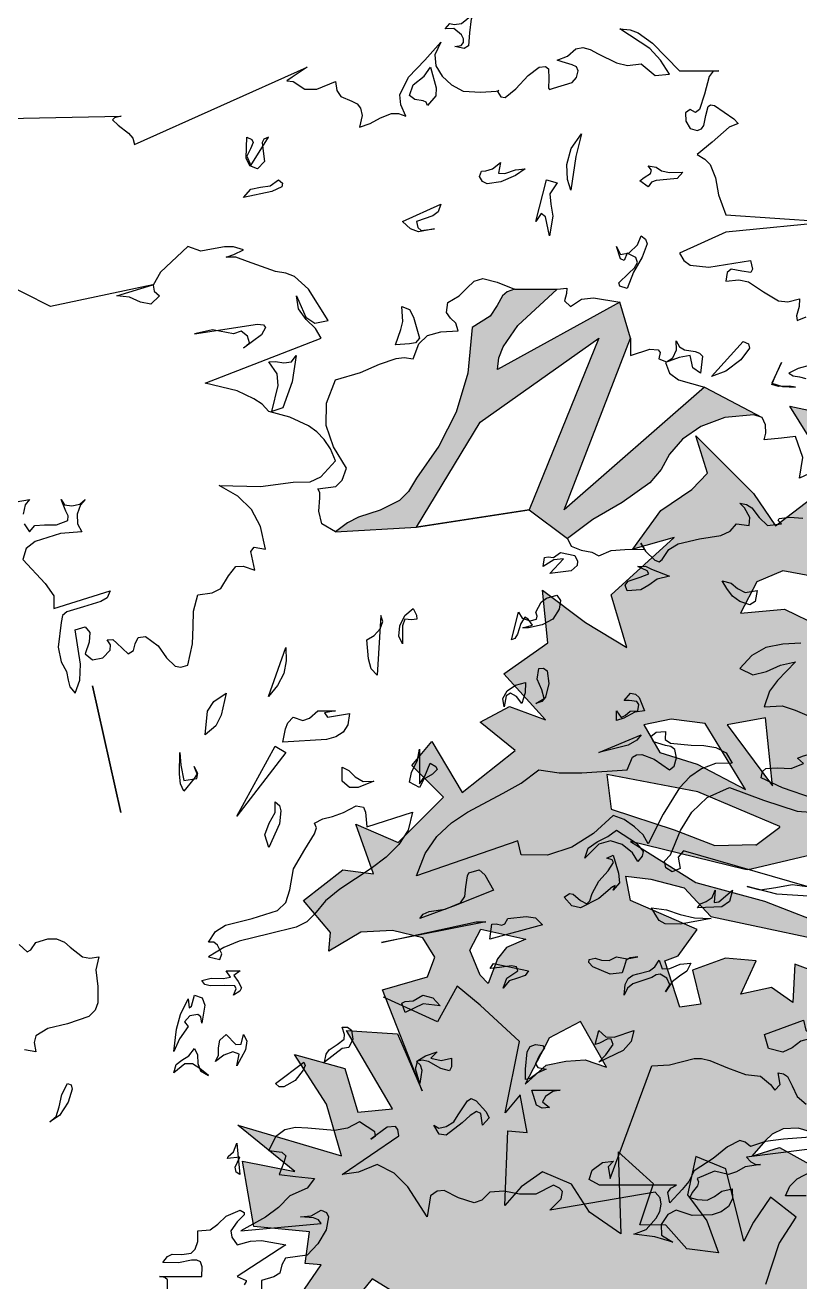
# Model space of a CAD drawing. Header units: millimetres. Extents: x 2403 to 72627, y 1744 to 50777.
# Drawn here: x 11724 to 16013, y 12746 to 19707 of the extents above; entities that cross this region are included whole.
import ezdxf

# ---------------------------------------------------------------- set-up
doc = ezdxf.new("R2010")
doc.units = ezdxf.units.MM
doc.layers.add('dwgmodels.com', color=250, linetype='Continuous')

# ---------------------------------------------------------------- blocks, each defined once
blk = doc.blocks.new('K15-2')
h = blk.add_hatch(color=256)
h.dxf.hatch_style = 1
h.set_gradient(color1=(127, 95, 63), one_color=1, tint=1, name='SPHERICAL')
h.paths.add_polyline_path([(650.1, 2846.4), (689.6, 2816.9), (715.6, 2836.4), (746.1, 2853.9), (774.6, 2874.4), (786.1, 2887.9), (794.6, 2903.9), (808.1, 2919.4), (827.1, 2932.4), (851.6, 2941.4), (881.6, 2944.4), (890.1, 2941.4), (830.6, 2972.9), (686.1, 2846.4), (754.6, 3023.4), (743.6, 3060.4), (617.6, 2990.9), (619.1, 3002.9), (623.6, 3014.4), (638.6, 3036.4), (679.1, 3073.9), (635.1, 3073.9), (627.6, 3070.9), (622.6, 3066.9), (617.1, 3056.9), (610.1, 3045.9), (591.6, 3034.4), (587.1, 2987.4), (575.1, 2946.9), (557.1, 2911.9), (534.1, 2878.9), (526.1, 2865.4), (516.6, 2855.9), (496.6, 2845.9), (474.6, 2838.9), (463.1, 2832.9), (450.6, 2823.9), (534.1, 2828.4), (599.6, 2936.9), (722.1, 3023.4)])
for p, q in [((635.1, 3073.9), (679.1, 3073.9)), ((754.6, 3023.4), (743.6, 3060.4)), ((830.6, 2972.9), (890.1, 2941.4)), ((534.1, 2828.4), (650.1, 2846.4)), ((650.1, 2846.4), (689.6, 2816.9)), ((450.6, 2823.9), (534.1, 2828.4))]:
    blk.add_line(p, q)
at = {"linetype": 'Continuous'}
for points in [[(591.6, 3356.4), (606.1, 3356.4), (595.6, 3356.9), (590.6, 3352.4), (588.6, 3337.9), (587.6, 3324.4), (583.1, 3321.9), (573.6, 3323.9), (580.1, 3324.9), (582.6, 3327.9), (582.6, 3331.9), (580.6, 3335.9), (572.6, 3342.4), (563.6, 3341.9), (568.6, 3347.4), (573.1, 3346.4), (580.6, 3347.4), (591.6, 3356.4)], [(114.1, 2853.4), (135.6, 2856.9), (131.1, 2851.4), (129.1, 2841.9)], [(130.1, 2831.9), (135.6, 2823.9), (141.1, 2830.4), (151.1, 2830.9), (163.6, 2830.9), (175.1, 2835.4), (175.6, 2840.4), (173.1, 2844.9), (168.1, 2856.9), (171.6, 2851.4), (179.1, 2850.4), (187.6, 2852.4), (193.1, 2856.9), (188.1, 2851.4), (184.6, 2841.9), (185.1, 2831.9), (189.6, 2823.9), (167.6, 2821.9), (141.6, 2813.9), (132.1, 2806.4), (128.6, 2795.4), (151.6, 2770.4), (160.6, 2757.9), (160.6, 2744.9), (218.6, 2762.9), (215.6, 2755.9), (209.1, 2751.9), (191.1, 2746.4), (174.1, 2741.4), (169.6, 2737.4), (168.1, 2730.4), (165.1, 2704.9), (168.1, 2689.9), (173.6, 2679.9), (175.6, 2670.9), (177.1, 2663.9), (182.6, 2657.4), (187.6, 2670.9), (188.1, 2687.4), (182.6, 2722.9), (193.1, 2725.9), (197.6, 2719.9), (197.1, 2709.9), (193.1, 2697.9), (200.6, 2691.9), (211.1, 2693.9), (218.6, 2701.9), (219.1, 2707.4), (215.6, 2712.4), (221.6, 2712.9), (225.6, 2708.9), (237.1, 2697.9), (242.6, 2701.4), (244.6, 2708.4), (247.6, 2714.9), (255.1, 2715.9), (268.1, 2706.4), (276.6, 2693.9), (285.6, 2685.4), (291.6, 2684.4), (298.6, 2686.4), (303.6, 2708.4), (304.1, 2725.9), (304.6, 2741.9), (309.1, 2758.9), (323.6, 2760.9), (332.6, 2765.4), (340.6, 2778.4), (348.1, 2787.9), (355.6, 2788.4), (367.6, 2784.4), (363.6, 2803.4), (367.1, 2807.9), (378.6, 2805.9), (373.6, 2829.4), (364.1, 2846.9), (350.1, 2860.4), (331.1, 2871.4), (373.6, 2870.4), (407.1, 2874.9), (424.6, 2875.4), (435.6, 2880.4), (450.6, 2896.9), (445.6, 2909.4), (439.1, 2918.9), (431.6, 2926.9), (423.1, 2932.9), (403.6, 2941.9), (382.1, 2947.9), (375.1, 2955.4), (366.6, 2960.9), (349.6, 2968.9), (316.6, 2976.9), (436.1, 3023.4), (430.1, 3033.4), (420.6, 3042.4), (412.6, 3053.4), (410.6, 3066.9), (420.1, 3044.9), (429.6, 3038.9), (443.1, 3041.4), (423.1, 3073.9), (408.6, 3086.9), (399.6, 3090.4), (389.1, 3091.9), (360.1, 3102.4), (348.1, 3106.9), (338.1, 3106.9), (346.1, 3109.4), (356.1, 3114.4), (345.6, 3117.4), (336.6, 3117.4), (323.1, 3114.9), (312.1, 3112.9), (298.6, 3117.9), (270.6, 3091.4), (263.1, 3077.9), (264.1, 3071.9), (269.6, 3066.9), (260.6, 3058.4), (250.1, 3060.4), (238.6, 3065.4), (225.6, 3066.9), (262.6, 3078.4), (157.1, 3055.9), (48.6, 3110.9)], [(45.1, 3248.4), (230.1, 3251.9), (223.1, 3250.4), (221.1, 3248.4), (227.1, 3242.9), (237.6, 3234.4), (242.1, 3229.4), (243.6, 3222.9), (421.6, 3302.4), (406.1, 3292.4), (400.6, 3288.4), (407.1, 3287.9), (419.1, 3279.9), (431.6, 3279.9), (450.6, 3287.9), (452.1, 3278.4), (456.1, 3272.4), (467.6, 3267.4), (473.1, 3264.9), (476.6, 3260.4), (478.1, 3252.9), (475.6, 3240.9), (486.6, 3244.4), (497.1, 3250.4), (508.6, 3254.9), (515.6, 3254.9), (523.1, 3251.9), (518.1, 3263.9), (517.1, 3273.9), (526.1, 3292.4), (542.6, 3309.9), (559.1, 3328.4), (553.1, 3315.4), (554.1, 3303.9), (560.6, 3293.4), (570.1, 3284.4), (582.1, 3277.9), (600.6, 3276.9), (616.1, 3277.9), (619.1, 3278.4), (617.6, 3277.4), (621.1, 3271.9), (625.6, 3271.4), (636.6, 3280.4), (649.1, 3293.9), (660.6, 3302.4), (667.1, 3303.4), (670.1, 3300.9), (670.6, 3290.4), (670.1, 3280.9), (671.1, 3279.4), (675.1, 3280.9), (694.6, 3286.9), (699.1, 3291.9), (700.6, 3298.9), (699.1, 3302.9), (694.6, 3304.9), (684.1, 3307.9), (679.1, 3309.9), (689.6, 3313.9), (698.1, 3321.4), (705.6, 3322.9), (713.1, 3320.9), (721.1, 3316.4), (740.1, 3306.9), (751.6, 3304.4), (765.6, 3305.9), (780.1, 3293.9), (794.6, 3295.4), (785.6, 3309.9), (774.6, 3321.9), (743.6, 3341.9)], [(774.6, 3321.9), (743.6, 3341.9), (754.1, 3340.9), (762.6, 3337.9), (777.1, 3327.4), (805.1, 3298.9), (845.6, 3298.9), (839.6, 3298.4), (835.6, 3292.9), (830.6, 3274.9), (825.6, 3258.9), (821.6, 3255.9), (816.1, 3258.9), (811.1, 3255.4), (811.6, 3246.9), (816.1, 3239.4), (823.1, 3237.4), (827.6, 3238.9), (830.1, 3242.4), (832.1, 3252.9), (834.6, 3261.9), (837.1, 3263.9), (841.1, 3262.9), (861.1, 3249.4), (865.6, 3244.4), (856.1, 3240.9), (838.6, 3225.4), (823.1, 3212.4), (831.1, 3207.9), (836.6, 3202.4), (842.1, 3188.4), (845.1, 3170.9), (852.6, 3150.4), (953.6, 3143.4)], [(965.1, 3143.4), (852.6, 3132.4), (805.1, 3110.9), (809.6, 3103.4), (816.1, 3098.4), (835.1, 3096.4), (878.1, 3103.4), (880.1, 3094.4), (878.6, 3090.9), (869.1, 3092.4), (858.1, 3094.4), (854.1, 3090.9), (852.6, 3081.9), (866.1, 3083.4), (876.1, 3081.4), (891.6, 3070.9), (907.1, 3061.9), (916.6, 3060.9), (928.6, 3063.9), (928.1, 3055.9), (925.6, 3046.4), (926.1, 3041.4), (935.6, 3045.4)], [(940.1, 2995.4), (927.1, 2991.9), (917.6, 2987.4), (922.1, 2984.4), (928.6, 2983.4), (935.1, 2981.9)], [(957.6, 2892.4), (928.6, 2878.9), (932.1, 2900.4), (924.6, 2921.9), (910.1, 2920.4), (892.1, 2918.4), (894.1, 2925.4), (893.6, 2933.9), (890.1, 2941.4), (881.6, 2944.4), (851.6, 2941.4), (827.1, 2932.4), (808.1, 2919.4), (794.6, 2903.9), (786.1, 2887.9), (774.6, 2874.4), (746.1, 2853.9), (715.6, 2836.4), (689.6, 2816.9), (693.6, 2808.9), (703.6, 2804.9), (714.6, 2802.9), (722.1, 2798.9), (734.6, 2804.4), (748.6, 2805.4), (769.1, 2805.9), (765.1, 2811.9), (770.1, 2803.9), (779.6, 2794.4), (784.1, 2792.9), (787.1, 2795.4), (794.1, 2805.4), (803.6, 2811.4), (825.6, 2816.4), (847.6, 2819.9), (857.1, 2824.4), (863.6, 2831.9), (876.6, 2830.4), (877.6, 2838.4), (872.1, 2848.4), (867.1, 2853.4), (874.1, 2851.9), (879.6, 2848.4), (887.1, 2838.4), (895.6, 2830.4), (910.1, 2831.9), (906.6, 2835.4), (907.6, 2837.4), (918.6, 2838.9), (932.1, 2837.9)], [(930.1, 2708.9), (911.6, 2707.9), (894.1, 2704.4), (879.6, 2696.4), (867.1, 2682.9), (880.6, 2676.4), (894.6, 2679.9), (909.1, 2686.4), (924.6, 2689.9), (906.1, 2670.4), (897.6, 2659.4), (892.1, 2643.4), (910.6, 2644.4), (924.1, 2639.9), (936.1, 2634.9)], [(935.6, 2139.4), (914.1, 2139.4), (918.6, 2149.4), (926.1, 2156.9), (947.1, 2167.9)], [(993.6, 2194.4), (874.1, 2179.4), (878.6, 2174.4), (883.6, 2171.9), (888.6, 2171.9), (872.6, 2169.4), (863.6, 2164.4), (855.6, 2161.4), (841.1, 2164.9), (823.1, 2157.4), (824.6, 2153.9), (823.6, 2149.9), (818.1, 2142.9), (815.6, 2137.9), (823.1, 2135.9), (833.6, 2134.9), (841.1, 2138.9), (848.6, 2144.4), (859.1, 2146.9), (859.6, 2136.4), (855.6, 2128.4), (848.1, 2122.9), (838.6, 2119.9), (818.1, 2119.4), (801.6, 2124.9), (793.1, 2120.4), (786.1, 2109.9), (786.6, 2098.9), (798.1, 2091.9), (779.6, 2097.4), (758.1, 2099.9), (770.6, 2104.9), (781.1, 2116.4), (784.6, 2123.4), (786.1, 2130.9), (785.1, 2137.4), (780.1, 2143.4), (671.6, 2124.9), (683.1, 2136.4), (684.6, 2143.9), (681.6, 2147.4), (675.1, 2150.4), (657.1, 2141.4), (640.1, 2141.4), (624.1, 2144.4), (609.6, 2143.4), (601.6, 2134.9), (593.6, 2132.4), (577.6, 2137.4), (562.6, 2144.9), (555.6, 2144.4), (548.6, 2139.4), (545.1, 2117.9), (525.1, 2148.9), (511.1, 2162.9), (493.6, 2171.9), (474.6, 2163.9), (457.6, 2161.4), (516.1, 2201.4), (515.1, 2207.9), (512.6, 2210.9), (504.1, 2210.4), (487.1, 2197.9), (492.1, 2201.4), (491.1, 2205.4), (475.6, 2215.9), (463.1, 2209.4), (449.6, 2206.9), (422.1, 2209.4), (409.6, 2209.9), (398.6, 2207.4), (389.1, 2200.4), (382.1, 2186.4), (395.6, 2184.4), (399.6, 2180.9), (397.6, 2173.9), (392.6, 2161.4), (409.6, 2159.4), (429.1, 2157.4), (421.6, 2147.4), (403.6, 2139.4), (392.1, 2127.4), (378.6, 2117.4), (353.1, 2103.4), (436.1, 2110.9), (433.1, 2114.9), (428.1, 2116.9), (414.6, 2117.9), (425.6, 2118.9), (436.1, 2124.9), (441.6, 2122.4), (443.6, 2117.9), (441.1, 2104.4), (432.6, 2089.9), (421.6, 2078.4), (399.1, 2075.4), (395.6, 2068.4), (393.6, 2059.9), (387.1, 2055.9), (374.6, 2052.4), (374.6, 2040.9)], [(548.6, 3302.4), (554.6, 3281.4), (554.1, 3272.9), (545.6, 3262.9), (544.1, 3266.4), (541.1, 3267.9), (532.6, 3269.4), (527.1, 3273.4), (530.6, 3284.4), (542.1, 3293.4), (548.6, 3302.4)], [(359.6, 3230.4), (364.6, 3227.9), (366.1, 3224.9), (363.1, 3218.4), (359.6, 3210.9), (363.6, 3201.4), (381.6, 3230.4), (377.1, 3228.4), (375.1, 3224.9), (376.1, 3215.9), (377.6, 3205.4), (370.6, 3197.9), (362.6, 3200.9), (358.6, 3208.9), (359.6, 3230.4)], [(704.1, 3233.9), (698.1, 3210.4), (693.1, 3175.9), (689.6, 3186.9), (689.1, 3202.4), (693.6, 3218.9), (704.1, 3233.9)], [(620.6, 3204.4), (618.6, 3193.4), (625.1, 3192.9), (636.1, 3196.9), (646.1, 3197.9), (636.1, 3190.9), (621.1, 3184.4), (607.1, 3182.4), (602.1, 3184.9), (599.1, 3189.9), (601.1, 3195.4), (605.6, 3195.9), (612.6, 3197.9), (620.6, 3204.4)], [(772.6, 3200.9), (781.1, 3199.4), (786.6, 3195.9), (794.6, 3193.9), (808.6, 3194.4), (802.6, 3187.9), (792.1, 3186.9), (781.1, 3185.9), (776.1, 3183.9), (772.6, 3179.4), (764.1, 3185.4), (768.6, 3188.9), (775.1, 3192.9), (776.1, 3196.4), (772.6, 3200.9)], [(392.1, 3186.4), (396.1, 3182.9), (395.6, 3179.4), (385.1, 3174.4), (356.1, 3168.4), (363.6, 3176.9), (373.6, 3178.9), (383.6, 3180.4), (392.1, 3186.4)], [(668.1, 3186.4), (679.1, 3183.4), (671.6, 3171.9), (672.6, 3161.4), (674.6, 3148.9), (671.1, 3128.9), (667.1, 3148.4), (662.6, 3151.9), (657.1, 3143.4), (668.1, 3186.4)], [(559.1, 3161.4), (556.6, 3153.4), (551.1, 3149.4), (534.1, 3143.4), (535.6, 3137.4), (539.1, 3134.4), (552.6, 3135.9), (536.1, 3132.9), (528.1, 3135.9), (519.6, 3143.4), (559.1, 3161.4)], [(765.6, 3128.9), (770.1, 3125.4), (771.6, 3120.4), (766.6, 3106.9), (757.6, 3091.4), (751.1, 3074.4), (743.6, 3076.9), (742.6, 3080.4), (752.6, 3089.9), (758.6, 3095.9), (761.6, 3101.4), (760.1, 3106.4), (751.1, 3110.9), (748.1, 3103.4), (744.1, 3104.9), (740.1, 3117.9), (744.1, 3109.4), (753.1, 3111.4), (761.6, 3119.4), (765.6, 3128.9)], [(602.6, 3084.9), (617.1, 3080.9), (635.1, 3073.9), (627.6, 3070.9), (622.6, 3066.9), (617.1, 3056.9), (610.1, 3045.9), (591.6, 3034.4), (587.1, 2987.4), (575.1, 2946.9), (557.1, 2911.9), (534.1, 2878.9), (526.1, 2865.4), (516.6, 2855.9), (496.6, 2845.9), (474.6, 2838.9), (463.1, 2832.9), (450.6, 2823.9), (436.6, 2831.9), (433.6, 2844.9), (434.6, 2858.9), (434.6, 2864.4), (432.6, 2867.9), (451.1, 2870.4), (457.6, 2876.9), (462.1, 2889.4), (448.6, 2911.4), (441.1, 2933.4), (441.6, 2956.4), (450.6, 2980.4), (476.6, 2987.9), (496.1, 2996.4), (513.1, 3002.4), (521.6, 3003.4), (530.6, 3001.9), (536.6, 3017.4), (545.6, 3025.9), (559.1, 3029.9), (577.1, 3030.9), (574.6, 3038.9), (569.1, 3043.9), (565.1, 3049.9), (566.6, 3059.9), (578.1, 3066.9), (586.1, 3074.9), (593.6, 3081.9), (602.6, 3084.9)], [(679.1, 3073.9), (689.1, 3074.9), (688.6, 3069.4), (686.6, 3061.9), (692.6, 3055.9), (704.1, 3063.4), (716.6, 3064.9), (743.6, 3060.4), (617.6, 2990.9), (619.1, 3002.9), (623.6, 3014.4), (638.6, 3036.4), (679.1, 3073.9)], [(519.1, 3055.9), (527.1, 3052.9), (531.1, 3044.9), (537.1, 3023.4), (533.1, 3018.4), (527.1, 3017.4), (512.6, 3016.4), (518.1, 3032.4), (520.1, 3040.4), (519.1, 3055.9)], [(370.6, 3037.9), (376.6, 3036.9), (378.6, 3034.4), (374.6, 3026.9), (356.1, 3012.9), (362.1, 3018.4), (360.1, 3025.4), (353.6, 3030.4), (345.6, 3027.9), (324.1, 3031.9), (305.6, 3027.9), (370.6, 3037.9)], [(722.1, 3023.4), (650.1, 2846.4), (534.1, 2828.4), (599.6, 2936.9), (722.1, 3023.4)], [(754.6, 3023.4), (754.6, 3005.4), (774.6, 3011.9), (783.1, 3011.4), (785.1, 3008.4), (783.6, 3001.9), (791.6, 2998.9), (798.1, 3002.9), (802.1, 3011.4), (801.6, 3020.4), (805.1, 3014.4), (810.1, 3011.4), (821.1, 3009.4), (825.6, 3007.9), (828.6, 3004.9), (826.6, 2987.4), (818.6, 2992.9), (816.1, 3005.4), (804.6, 3003.4), (790.6, 2998.4), (794.6, 2987.4), (804.1, 2980.4), (830.6, 2972.9), (686.1, 2846.4), (754.6, 3023.4)], [(870.6, 3019.9), (876.1, 3017.4), (877.1, 3012.9), (868.1, 3000.9), (852.6, 2989.4), (838.1, 2983.9), (870.6, 3019.9)], [(410.1, 3005.4), (406.1, 2978.4), (396.6, 2951.4), (385.1, 2947.9), (391.6, 2974.4), (390.6, 2986.4), (382.1, 2998.9), (389.1, 2999.4), (397.6, 2997.9), (405.6, 2998.9), (410.1, 3005.4)], [(910.1, 2998.4), (900.1, 2976.9), (911.1, 2973.4), (924.6, 2972.9), (918.1, 2973.9), (907.1, 2973.4), (900.1, 2975.4), (903.6, 2983.9), (910.1, 2998.4)], [(682.6, 2802.4), (697.1, 2799.4), (700.1, 2793.4), (699.6, 2788.9), (693.6, 2783.4), (671.6, 2780.9), (685.6, 2795.9), (675.6, 2794.9), (664.6, 2787.9), (666.1, 2797.4), (669.6, 2797.9), (675.1, 2797.4), (682.6, 2802.4)], [(762.1, 2787.9), (770.1, 2788.4), (776.1, 2785.4), (794.6, 2777.9), (782.1, 2774.9), (773.6, 2768.9), (765.1, 2763.9), (751.1, 2762.9), (749.1, 2768.9), (752.1, 2772.9), (764.6, 2776.9), (773.6, 2780.4), (771.6, 2783.4), (762.1, 2787.9)], [(849.1, 2773.4), (858.1, 2770.9), (864.6, 2765.4), (872.6, 2761.4), (885.1, 2763.4), (883.1, 2751.9), (877.6, 2748.4), (867.1, 2751.9), (859.6, 2757.4), (853.6, 2765.4), (849.1, 2773.4)], [(668.1, 2755.4), (678.6, 2758.4), (682.6, 2752.9), (681.1, 2743.9), (674.6, 2733.9), (663.6, 2727.9), (649.6, 2724.9), (643.6, 2724.9), (653.6, 2727.4), (649.1, 2733.9), (645.6, 2735.9), (641.6, 2729.4), (638.1, 2718.4), (635.6, 2713.9), (632.1, 2712.4), (639.1, 2740.9), (643.1, 2734.9), (651.1, 2731.9), (657.6, 2733.9), (658.6, 2736.9), (657.1, 2740.9), (662.6, 2751.4), (668.1, 2755.4)], [(497.6, 2737.4), (493.6, 2675.9), (487.6, 2682.4), (484.6, 2692.9), (483.1, 2712.4), (490.6, 2716.9), (496.6, 2723.9), (499.6, 2731.4), (497.6, 2737.4)], [(530.6, 2744.9), (534.1, 2737.9), (534.6, 2733.9), (529.1, 2732.9), (522.1, 2733.9), (519.6, 2726.9), (519.6, 2708.4), (516.1, 2716.4), (517.1, 2726.9), (522.1, 2737.4), (530.6, 2744.9)], [(399.6, 2704.4), (400.1, 2690.9), (397.6, 2677.9), (391.1, 2665.4), (381.6, 2653.9), (399.6, 2704.4)], [(660.1, 2682.9), (665.1, 2683.4), (668.6, 2680.4), (670.6, 2667.4), (667.1, 2653.4), (663.1, 2648.9), (657.1, 2646.9), (665.6, 2651.9), (663.1, 2660.9), (658.6, 2671.9), (660.1, 2682.9)], [(646.6, 2668.4), (646.1, 2657.9), (642.6, 2646.9), (637.1, 2653.9), (631.1, 2657.4), (626.6, 2654.9), (624.6, 2643.4), (623.1, 2651.9), (627.6, 2659.9), (636.1, 2665.9), (646.6, 2668.4)], [(200.6, 2664.9), (229.6, 2534.4), (200.6, 2664.9)], [(338.1, 2657.4), (333.1, 2634.9), (327.6, 2623.9), (316.6, 2614.4), (319.1, 2638.9), (325.6, 2648.9), (338.1, 2657.4)], [(754.6, 2657.4), (759.6, 2656.4), (763.6, 2652.9), (769.1, 2639.4), (759.1, 2637.9), (747.6, 2631.9), (740.1, 2629.4), (740.1, 2639.4), (745.1, 2632.4), (749.1, 2634.4), (754.1, 2638.9), (762.1, 2639.4), (763.1, 2645.9), (761.1, 2648.9), (753.1, 2649.9), (748.1, 2649.9), (754.6, 2657.4)], [(432.6, 2639.4), (450.6, 2639.4), (439.6, 2637.4), (442.6, 2632.9), (465.1, 2636.4), (463.6, 2624.9), (458.6, 2617.4), (451.1, 2612.4), (441.6, 2609.9), (396.6, 2606.9), (399.1, 2620.9), (401.6, 2626.9), (407.1, 2632.9), (417.1, 2629.4), (424.1, 2631.9), (432.6, 2639.4)], [(790.6, 2617.9), (790.1, 2609.9), (795.6, 2605.9), (817.1, 2603.9), (830.1, 2603.4), (842.6, 2601.4), (853.1, 2595.9), (859.1, 2585.4), (842.1, 2584.9), (827.6, 2579.4), (815.6, 2571.4), (805.1, 2559.9), (788.1, 2532.9), (772.6, 2502.4), (767.6, 2511.4), (758.6, 2519.9), (748.1, 2527.4), (736.6, 2531.4), (716.6, 2512.9), (694.1, 2498.9), (669.1, 2490.4), (642.1, 2490.9), (638.6, 2505.4), (534.1, 2469.4), (543.1, 2492.4), (555.1, 2509.9), (570.1, 2523.9), (586.6, 2534.9), (623.6, 2554.4), (642.1, 2564.9), (660.1, 2578.4), (681.1, 2575.4), (704.6, 2575.4), (751.1, 2578.4), (756.6, 2591.4), (760.6, 2593.9), (766.1, 2594.4), (779.1, 2589.4), (794.6, 2578.4), (799.6, 2582.4), (802.1, 2590.9), (800.1, 2599.4), (796.1, 2602.4), (790.6, 2603.4), (778.1, 2607.4), (775.6, 2612.9), (781.1, 2617.4), (790.6, 2617.9)], [(765.6, 2614.4), (761.1, 2608.9), (752.1, 2603.9), (722.1, 2596.4), (765.6, 2614.4)], [(290.6, 2596.4), (291.6, 2583.4), (294.6, 2567.4), (308.1, 2569.4), (308.6, 2573.4), (305.1, 2581.9), (308.6, 2574.9), (305.1, 2569.4), (294.6, 2556.4), (291.1, 2563.9), (290.1, 2573.9), (290.6, 2596.4)], [(388.6, 2602.9), (399.6, 2596.4), (349.1, 2530.9), (388.6, 2602.9)], [(537.1, 2599.9), (537.1, 2563.9), (542.6, 2571.9), (548.1, 2585.4), (554.1, 2581.9), (555.6, 2578.9), (550.6, 2573.9), (541.6, 2568.9), (537.1, 2560.4), (527.1, 2565.9), (529.1, 2575.9), (535.1, 2588.4), (537.1, 2599.9)], [(954.1, 2602.9), (951.1, 2595.9), (944.6, 2589.4), (940.6, 2581.4), (943.1, 2570.4), (990.1, 2573.9), (985.6, 2563.9), (973.6, 2554.9), (958.6, 2549.4), (943.1, 2548.9), (911.1, 2559.9), (889.1, 2570.4), (890.6, 2576.9), (894.1, 2579.9), (905.6, 2580.4), (920.1, 2579.9), (932.6, 2584.9), (926.6, 2590.4), (932.6, 2592.9), (943.6, 2595.9), (954.1, 2602.9)], [(457.6, 2581.4), (464.6, 2577.9), (471.1, 2571.4), (479.1, 2566.4), (490.1, 2566.9), (474.1, 2560.4), (465.1, 2560.4), (457.6, 2566.9), (457.6, 2581.4)], [(943.1, 2447.9), (905.1, 2450.4), (874.6, 2458.4), (888.1, 2454.9), (904.1, 2457.4), (921.1, 2460.4), (936.6, 2458.4), (809.1, 2494.9), (803.6, 2488.4), (805.6, 2476.9), (797.6, 2473.4), (791.1, 2477.4), (789.6, 2484.4), (795.6, 2490.9), (806.1, 2515.9), (817.6, 2534.9), (833.6, 2549.9), (856.6, 2560.4), (891.6, 2547.4), (926.1, 2535.9), (958.1, 2533.4)], [(472.1, 2541.4), (479.6, 2539.9), (481.6, 2534.9), (483.1, 2519.9), (530.1, 2534.9), (525.6, 2516.4), (516.1, 2501.4), (503.1, 2488.4), (487.6, 2476.9), (455.1, 2455.4), (440.6, 2443.4), (429.1, 2429.9), (421.1, 2421.9), (410.1, 2416.4), (382.6, 2409.4), (351.6, 2401.9), (335.6, 2395.4), (320.1, 2385.9), (331.6, 2382.9), (333.6, 2388.9), (329.1, 2397.9), (325.6, 2400.9), (320.1, 2400.9), (327.1, 2411.9), (337.6, 2418.4), (365.1, 2425.4), (391.1, 2433.4), (399.6, 2441.9), (403.6, 2454.9), (407.6, 2476.4), (419.1, 2496.4), (429.1, 2512.4), (431.1, 2518.9), (429.1, 2523.4), (437.6, 2527.9), (447.6, 2530.4), (459.1, 2534.4), (472.1, 2541.4)], [(388.6, 2545.4), (393.1, 2541.9), (394.6, 2536.4), (393.1, 2522.9), (382.1, 2498.4), (378.1, 2511.4), (382.6, 2523.4), (388.6, 2534.4), (388.6, 2545.4)], [(740.1, 2516.4), (760.6, 2502.9), (767.6, 2494.4), (766.6, 2489.4), (762.1, 2483.9), (756.6, 2492.9), (746.1, 2501.4), (734.1, 2505.4), (722.1, 2501.9), (707.6, 2487.4), (711.1, 2497.9), (720.1, 2504.4), (731.1, 2509.9), (740.1, 2516.4)], [(736.6, 2490.4), (742.1, 2471.9), (743.1, 2461.9), (736.6, 2454.4), (738.6, 2459.4), (736.1, 2457.9), (722.1, 2445.9), (703.1, 2436.4), (694.1, 2438.4), (686.1, 2447.4), (691.6, 2450.9), (695.6, 2450.4), (703.1, 2443.9), (709.6, 2440.4), (712.6, 2443.4), (715.1, 2450.9), (722.1, 2463.9), (731.6, 2474.4), (737.1, 2482.9), (735.6, 2485.9), (730.1, 2487.4), (736.6, 2490.4)], [(588.1, 2472.4), (598.6, 2475.4), (604.6, 2470.4), (613.6, 2454.4), (575.1, 2438.9), (537.6, 2425.4), (541.1, 2429.9), (547.1, 2432.4), (563.6, 2434.9), (579.6, 2441.4), (584.1, 2447.9), (585.1, 2457.9), (586.6, 2469.4), (588.1, 2472.4)], [(841.6, 2454.4), (840.6, 2441.9), (845.6, 2442.4), (859.6, 2454.4), (856.6, 2442.9), (848.6, 2437.4), (823.6, 2436.4), (826.6, 2440.4), (832.6, 2442.9), (838.6, 2446.9), (841.6, 2454.4)], [(776.1, 2436.4), (791.6, 2434.4), (805.6, 2429.4), (820.6, 2425.9), (837.6, 2425.4), (806.1, 2419.4), (790.1, 2419.9), (784.1, 2423.4), (780.1, 2429.9), (776.1, 2436.4)], [(595.6, 2421.9), (605.6, 2421.9), (498.1, 2400.4), (595.6, 2421.9)], [(628.1, 2425.4), (647.1, 2427.4), (656.6, 2425.9), (664.1, 2418.9), (609.6, 2403.9), (611.6, 2419.4), (616.1, 2419.9), (622.1, 2418.4), (625.1, 2419.9), (628.1, 2425.4)], [(125.1, 2398.4), (133.1, 2390.9), (137.1, 2392.9), (142.1, 2400.4), (154.6, 2404.4), (163.6, 2404.4), (171.6, 2400.9), (177.6, 2395.9), (190.1, 2385.9), (197.6, 2384.4), (207.1, 2385.9), (204.1, 2372.4), (206.1, 2355.4), (206.1, 2338.4), (203.1, 2330.9), (196.6, 2324.4), (174.6, 2316.9), (154.6, 2311.9), (142.1, 2304.4), (140.6, 2297.4), (142.1, 2287.9), (130.6, 2289.9)], [(740.1, 2385.9), (751.1, 2383.9), (762.1, 2385.9), (754.1, 2384.9), (750.1, 2382.4), (748.1, 2375.4), (746.1, 2369.4), (733.6, 2367.9), (715.6, 2375.4), (711.6, 2379.9), (712.1, 2382.9), (718.1, 2384.4), (724.6, 2382.4), (732.6, 2381.9), (740.1, 2385.9)], [(338.1, 2371.4), (352.6, 2371.4), (346.1, 2366.4), (350.6, 2360.4), (354.1, 2353.9), (352.1, 2350.4), (345.6, 2346.4), (348.6, 2352.9), (347.1, 2355.9), (336.1, 2356.4), (321.6, 2355.9), (316.1, 2357.4), (313.1, 2361.4), (322.6, 2363.9), (335.1, 2363.4), (342.6, 2364.9), (338.1, 2371.4)], [(613.6, 2378.9), (649.6, 2371.4), (646.1, 2366.4), (638.1, 2363.9), (629.6, 2360.9), (623.6, 2353.4), (627.1, 2363.9), (638.6, 2371.4), (637.1, 2375.4), (632.1, 2376.4), (619.6, 2374.9), (610.1, 2373.9), (613.6, 2378.9)], [(784.1, 2382.4), (787.1, 2373.4), (795.1, 2373.9), (805.6, 2378.4), (816.6, 2379.4), (812.6, 2370.9), (805.1, 2365.9), (797.6, 2359.9), (790.6, 2349.9), (795.1, 2356.9), (792.1, 2363.9), (785.1, 2367.9), (781.1, 2367.4), (776.6, 2364.4), (757.1, 2357.9), (751.6, 2353.4), (748.1, 2346.4), (749.1, 2357.4), (752.1, 2363.4), (757.1, 2366.9), (762.1, 2368.4), (774.1, 2371.4), (779.6, 2375.4), (784.1, 2382.4)], [(305.6, 2346.4), (313.6, 2343.4), (316.1, 2335.9), (313.1, 2317.4), (312.1, 2323.9), (309.1, 2326.4), (300.6, 2324.9), (295.1, 2318.9), (299.1, 2313.9), (290.1, 2301.4), (284.1, 2288.4), (287.1, 2311.4), (291.1, 2326.4), (299.1, 2342.4), (300.1, 2333.4), (302.6, 2334.9), (305.6, 2346.4)], [(540.6, 2346.4), (551.1, 2343.4), (558.6, 2335.4), (541.1, 2337.4), (522.6, 2328.4), (519.1, 2337.9), (522.6, 2339.9), (530.6, 2340.4), (540.6, 2346.4)], [(932.6, 2320.4), (935.1, 2310.4), (942.6, 2302.4), (930.1, 2298.9), (921.1, 2291.9), (911.6, 2287.4), (896.6, 2291.4), (892.6, 2305.9), (932.6, 2320.4)], [(338.1, 2305.9), (348.1, 2295.4), (353.6, 2295.9), (356.1, 2305.9), (359.6, 2299.4), (358.1, 2289.9), (349.1, 2273.4), (351.6, 2285.4), (345.1, 2287.9), (335.6, 2284.4), (327.1, 2277.9), (330.1, 2284.4), (330.1, 2291.9), (331.6, 2299.9), (338.1, 2305.9)], [(457.6, 2313.4), (463.1, 2313.4), (467.1, 2310.4), (468.6, 2300.9), (464.6, 2292.4), (457.6, 2291.4), (439.6, 2277.4), (441.1, 2285.4), (444.1, 2289.9), (452.6, 2295.4), (459.6, 2300.9), (460.1, 2305.9), (457.6, 2313.4)], [(722.1, 2309.9), (729.1, 2303.4), (737.6, 2302.9), (758.1, 2309.9), (755.1, 2298.4), (747.1, 2289.4), (722.1, 2277.4), (729.1, 2284.9), (736.6, 2295.4), (734.6, 2300.9), (731.1, 2301.4), (722.6, 2296.9), (718.1, 2295.4), (722.1, 2309.9)], [(656.6, 2295.4), (664.1, 2294.4), (666.1, 2291.9), (660.6, 2283.9), (656.6, 2275.4), (659.1, 2271.9), (667.6, 2269.9), (659.1, 2266.4), (651.1, 2260.4), (646.6, 2259.4), (646.6, 2269.9), (648.1, 2287.9), (651.1, 2293.4), (656.6, 2295.4)], [(305.6, 2291.4), (308.6, 2284.9), (309.1, 2275.9), (311.6, 2268.4), (320.1, 2263.4), (311.1, 2270.9), (303.6, 2275.4), (295.6, 2275.4), (284.1, 2266.4), (286.6, 2274.9), (292.6, 2279.4), (299.6, 2283.9), (305.6, 2291.4)], [(555.6, 2287.9), (549.1, 2281.4), (559.6, 2278.9), (570.1, 2281.4), (570.1, 2272.4), (568.1, 2268.4), (559.1, 2270.9), (546.6, 2277.9), (540.1, 2279.4), (534.1, 2277.9), (538.1, 2274.4), (539.6, 2268.9), (537.6, 2255.4), (533.1, 2270.4), (535.6, 2278.9), (543.6, 2283.9), (555.6, 2287.9)], [(820.1, 2280.9), (827.6, 2280.9), (836.1, 2278.9), (854.6, 2271.4), (873.1, 2264.4), (888.6, 2262.9), (898.6, 2254.4), (903.1, 2248.4), (908.6, 2254.4), (906.6, 2266.4), (912.1, 2265.4), (916.1, 2262.4), (921.1, 2252.9), (926.1, 2241.9), (935.6, 2233.9)], [(953.6, 2200.9), (912.1, 2197.9), (893.6, 2195.4), (878.1, 2190.4), (872.6, 2194.9), (867.1, 2196.4), (854.6, 2189.9), (839.6, 2177.9), (820.1, 2165.4), (814.6, 2154.4), (807.6, 2145.9), (795.1, 2132.4), (793.1, 2142.9), (796.1, 2147.4), (802.1, 2150.4), (722.6, 2150.4), (712.1, 2156.4), (715.1, 2165.9), (725.6, 2173.9), (737.1, 2175.4), (731.6, 2169.4), (733.6, 2157.4), (776.6, 2273.4), (794.6, 2274.4), (820.1, 2280.9)], [(418.1, 2277.4), (419.6, 2273.9), (417.6, 2268.9), (409.1, 2258.4), (397.6, 2251.9), (392.6, 2251.9), (389.1, 2255.4), (418.1, 2277.4)], [(174.6, 2255.4), (178.6, 2253.9), (179.6, 2249.4), (175.6, 2235.9), (166.6, 2222.4), (156.6, 2215.9), (163.1, 2221.4), (166.1, 2231.4), (169.1, 2243.9), (174.6, 2255.4)], [(653.1, 2248.4), (682.1, 2248.4), (674.6, 2246.9), (667.1, 2241.9), (664.1, 2236.4), (671.1, 2230.4), (663.6, 2229.9), (657.6, 2232.9), (653.1, 2248.4)], [(595.6, 2237.4), (605.6, 2226.4), (609.1, 2219.9), (602.1, 2212.4), (600.6, 2224.4), (596.1, 2226.4), (589.6, 2222.4), (581.1, 2214.9), (564.6, 2201.9), (557.6, 2202.9), (552.1, 2212.4), (557.1, 2209.4), (564.6, 2210.9), (572.6, 2215.9), (577.1, 2222.9), (586.6, 2237.4), (590.6, 2239.9), (595.6, 2237.4)], [(349.1, 2193.9), (350.6, 2178.9), (352.1, 2161.4), (348.6, 2163.9), (347.6, 2168.9), (352.1, 2179.4), (339.6, 2177.9), (340.1, 2179.9), (345.6, 2184.9), (349.1, 2193.9)], [(352.6, 2124.9), (356.6, 2122.4), (356.6, 2119.9), (349.6, 2112.9), (343.1, 2103.4), (344.1, 2096.9), (349.6, 2088.9), (363.1, 2092.9), (374.6, 2093.4), (399.6, 2088.9), (349.6, 2056.4), (358.6, 2052.4), (358.6, 2051.4), (356.6, 2047.9)], [(277.6, 2042.9), (277.6, 2052.9), (275.1, 2055.4), (269.6, 2056.4), (313.1, 2056.4), (313.6, 2066.4), (311.6, 2071.4), (308.1, 2073.4), (302.6, 2073.4), (289.1, 2070.4), (273.1, 2070.9), (277.6, 2076.9), (282.6, 2079.4), (292.6, 2078.9), (302.1, 2080.4), (306.1, 2084.4), (309.1, 2092.4), (309.1, 2103.4), (321.6, 2104.4), (329.6, 2110.4), (338.1, 2118.4), (352.6, 2124.9)]]:
    blk.add_lwpolyline(points, dxfattribs=at)
blk = doc.blocks.new('I_SITE2D_TREE_ELEV_Deciduous 4_P')
at = {"color": 0, "linetype": 'ByBlock', "lineweight": -2}
for points in [[(-1.372, 23.131), (-1.528, 23.383), (-0.957, 23.26)], [(-4.757, 15.922), (-5.02, 16.085), (-5.02, 16.085), (-5.187, 15.877)], [(-5.828, 15.644), (-5.447, 16.202), (-5.579, 16.213), (-5.542, 16.476), (-6.008, 16.522), (-6.102, 17.067), (-5.667, 16.981), (-6.141, 17.369), (-5.277, 17.112), (-5.4, 17.545), (-5.668, 17.959), (-5.248, 17.843), (-5.139, 17.477), (-4.849, 17.506), (-5.233, 18.161), (-5.233, 18.161), (-4.807, 18.134), (-4.602, 17.656), (-4.934, 18.5), (-4.556, 18.609), (-4.495, 18.775), (-4.595, 18.936), (-4.85, 18.996), (-5.115, 18.984), (-5.381, 18.824), (-5.367, 18.979), (-5.594, 19.248), (-5.265, 19.503), (-5.007, 19.472), (-5.155, 19.887), (-4.802, 19.733), (-4.424, 20.111), (-4.687, 20.376), (-4.522, 20.578), (-4.266, 20.152), (-3.823, 20.503), (-4.117, 20.738), (-3.871, 20.871), (-3.571, 20.76), (-3.918, 21.144), (-3.552, 21.403), (-3.596, 21.842), (-3.237, 21.573), (-2.891, 21.364), (-3.021, 21.803), (-2.494, 22.284), (-2.84, 22.185), (-2.608, 22.51), (-2.348, 22.685), (-2.216, 22.823), (-2.314, 23.133), (-1.833, 22.653), (-1.833, 22.653), (-1.648, 22.38), (-1.354, 22.606)], [(-2.237, 20.727), (-2.519, 20.765), (-2.749, 20.716), (-2.616, 20.486), (-2.302, 20.387), (-1.898, 20.175), (-2.237, 20.727)], [(-1.73, 16.04), (-1.617, 16.378), (-1.475, 16.6), (-1.69, 16.766), (-1.832, 16.557), (-1.912, 16.398), (-2.063, 17.005), (-2.315, 17.108), (-2.385, 16.787), (-2.221, 16.569), (-2.126, 16.3), (-2.388, 16.336), (-2.566, 16.532), (-2.782, 16.535), (-2.669, 16.878), (-2.962, 17.145), (-2.942, 16.459), (-3.202, 16.64), (-3.354, 16.875), (-3.596, 16.978), (-3.775, 16.854), (-3.91, 16.698), (-3.91, 16.698), (-3.885, 17.321), (-3.725, 17.308), (-3.781, 17.623), (-3.909, 17.473), (-3.789, 18.068), (-4.118, 18.372), (-4.118, 18.372), (-4.308, 18.53), (-4.473, 18.233), (-4.924, 18.44)]]:
    blk.add_lwpolyline(points, dxfattribs=at)
for points in [[(-1.285, 21.546), (-1.285, 21.948), (-1.587, 22.005), (-1.803, 21.912), (-1.941, 21.65), (-1.574, 21.685)], [(-1.674, 20.207), (-1.731, 20.775), (-2.052, 20.718)], [(-3.057, 20.303), (-3.023, 20.013), (-2.496, 19.839), (-2.154, 19.707), (-1.812, 19.715), (-1.813, 19.71), (-1.613, 19.861), (-1.613, 19.868), (-2.296, 20.158)], [(-1.503, 18.396), (-1.683, 18.519), (-1.938, 18.465), (-1.811, 18.742), (-2.067, 18.766), (-2.343, 18.666), (-2.343, 18.666), (-2.273, 18.38), (-2.447, 18.357), (-2.573, 18.742), (-2.463, 18.785), (-2.303, 19.006), (-2.861, 19.249), (-2.899, 19.45), (-2.691, 19.427), (-2.411, 19.354), (-2.19, 19.115), (-0.905, 18.842), (-1.056, 18.712), (-1.299, 18.645), (-1.488, 18.714), (-1.488, 18.714)], [(-4.118, 18.624), (-4.204, 18.833), (-4.111, 19.008), (-3.736, 18.925), (-3.896, 18.854), (-3.972, 18.761), (-4.049, 18.554)], [(-3.06, 17.853), (-3.277, 18.236), (-3.542, 18.097), (-3.543, 18.092), (-3.741, 17.711), (-3.565, 17.87), (-3.401, 17.905), (-3.239, 17.915)], [(-1.224, 16.965), (-1.262, 17.286), (-1.458, 17.343), (-1.583, 17.338), (-1.676, 17.294), (-1.732, 17.242), (-1.847, 17.11), (-1.615, 17.183)]]:
    blk.add_lwpolyline(points, close=True, dxfattribs=at)
blk.add_lwpolyline([(0.761, 17.891), (0.866, 18.932), (0.617, 19.13), (0.331, 19.186), (-0.043, 19.128, -0.141385), (-0.115, 19.137), (-0.457, 19.284), (-0.873, 19.358, -0.296835), (-0.977, 19.456), (-1.037, 19.702), (-1.852, 19.509, -0.11871), (-1.913, 19.509), (-2.856, 19.741), (-2.861, 19.741), (-2.313, 19.397), (-1.739, 19.243), (-0.565, 18.785), (-0.051, 18.628), (0.638, 18.18), (0.591, 17.839)], format="xyb", close=True, dxfattribs=at)
blk = doc.blocks.new('*U8')
at = {"layer": 'dwgmodels.com', "color": 69, "linetype": 'Continuous', "lineweight": -3, "xscale": 663.9147824727843, "yscale": 663.9147824727843, "zscale": 663.9147824727843}
blk.add_blockref('I_SITE2D_TREE_ELEV_Deciduous 4_P', (0, 0), dxfattribs=at)
blk = doc.blocks.new('tree 1 side')
at = {"lineweight": -2}
h = blk.add_hatch(color=256, dxfattribs=at)
h.dxf.hatch_style = 1
h.set_gradient(color1=(0, 127, 31), one_color=1, tint=1, name='SPHERICAL')
h.paths.add_polyline_path([(0.1229, 4.7235), (0.0064, 4.783), (-0.1571, 4.8227), (-0.3184, 4.86), (-0.3424, 4.939), (-0.2127, 4.9885), (-0.1975, 4.8923), (-0.0543, 4.9269), (-0.1343, 5.0841), (-0.1161, 5.0952), (-0.1264, 5.2133), (-0.2008, 5.1891), (-0.2144, 5.1198), (-0.3014, 5.0484), (-0.3302, 5.1453), (-0.3624, 5.2684), (-0.1783, 5.2437), (-0.1766, 5.3271), (-0.3037, 5.3309), (-0.2181, 5.4087), (-0.3457, 5.4864), (-0.4271, 5.3647), (-0.4587, 5.2509), (-0.5728, 5.312), (-0.5356, 5.4239), (-0.4884, 5.4972), (-0.5596, 5.5524), (-0.6067, 5.483), (-0.6331, 5.4303), (-0.6831, 5.6316), (-0.7667, 5.6657), (-0.7899, 5.5594), (-0.7355, 5.4869), (-0.7039, 5.3979), (-0.7909, 5.41), (-0.8497, 5.4748), (-0.9212, 5.476), (-0.884, 5.5895), (-0.9809, 5.6777), (-0.9742, 5.4507), (-1.0605, 5.5105), (-1.1108, 5.5885), (-1.191, 5.6224), (-1.2503, 5.5815), (-1.2949, 5.5297), (-1.2866, 5.7361), (-1.2334, 5.7319), (-1.2523, 5.8362), (-1.2945, 5.7865), (-1.2549, 5.9835), (-1.3637, 6.0842), (-1.4265, 6.1367), (-1.4813, 6.0381), (-1.6249, 6.104), (-1.524, 5.847), (-1.5919, 6.0054), (-1.733, 6.0144), (-1.6059, 5.7975), (-1.7018, 5.7879), (-1.7381, 5.909), (-1.8771, 5.9475), (-1.7883, 5.8102), (-1.7474, 5.6668), (-2.0337, 5.7521), (-1.8768, 5.6236), (-2.0209, 5.6521), (-1.9898, 5.4716), (-1.8354, 5.4562), (-1.8475, 5.3693), (-1.8039, 5.3655), (-1.9299, 5.1806), (-1.7176, 5.2579), (-1.6626, 5.3269), (-1.5754, 5.2727), (-1.7187, 5.1523), (-1.6034, 5.0212), (-1.5587, 5.123), (-1.4858, 5.1513), (-1.4541, 5.1117), (-1.5523, 5.009), (-1.579, 4.9149), (-1.3865, 4.8994), (-1.3171, 5.0199), (-1.243, 4.9521), (-1.2987, 4.9054), (-1.3775, 4.8035), (-1.2948, 4.8216), (-1.191, 4.7928), (-1.237, 4.5342), (-1.5394, 4.7794), (-1.4462, 4.6499), (-1.587, 4.6646), (-1.5648, 4.7488), (-1.6707, 4.78), (-1.7854, 4.8412), (-1.7695, 4.6734), (-1.919, 4.5789), (-1.7861, 4.6123), (-1.9076, 4.3198), (-1.7832, 4.507), (-1.8268, 4.3102), (-1.7212, 4.4739), (-1.6323, 4.4657), (-1.7457, 4.2944), (-1.5892, 4.2869), (-1.5068, 4.3823), (-1.5214, 4.4921), (-1.3351, 4.4434), (-1.4215, 4.418), (-1.3494, 4.2276), (-1.2234, 4.4023), (-1.0994, 4.3349), (-1.1273, 4.4636), (-0.877, 4.4453), (-0.8784, 4.2504), (-1.0036, 4.3098), (-1.0835, 4.2506), (-1.1835, 4.2037), (-1.282, 4.0931), (-1.1234, 3.9997), (-0.9408, 4.0267), (-0.8521, 3.9332), (-0.9701, 3.7951), (-0.8275, 3.8184), (-0.8733, 3.6933), (-0.6722, 3.7035), (-0.6219, 3.5437), (-0.6128, 3.6984), (-0.5208, 3.6622), (-0.4371, 3.6644), (-0.5154, 3.7733), (-0.4169, 3.7549), (-0.2052, 3.8203), (-0.1096, 3.8237), (-0.1659, 3.6809), (-0.0508, 3.6754), (-0.0727, 3.5969), (0.0546, 3.6328), (0.1186, 3.8071), (0.2035, 3.7871), (0.1362, 3.6767), (0.2181, 3.5949), (0.3584, 3.616), (0.3549, 3.7576), (0.4589, 3.8521), (0.6208, 3.8267), (0.6237, 3.8879), (0.7094, 3.8861), (0.8158, 3.7815), (0.8986, 3.6838), (1.0865, 3.5373), (1.0124, 3.5329), (0.9277, 3.5074), (0.8928, 3.5625), (0.7812, 3.5224), (0.8522, 3.4275), (0.7923, 3.4224), (0.9583, 3.3525), (0.874, 3.2531), (0.983, 3.2519), (0.9854, 3.254), (1.1515, 3.1506), (1.0877, 3.2309), (1.0586, 3.3357), (1.1743, 3.2467), (1.3048, 3.1966), (1.2372, 3.3971), (1.3597, 3.2974), (1.5157, 3.2803), (1.4057, 3.3452), (1.3524, 3.441), (1.3366, 3.5275), (1.204, 3.5356), (1.0546, 3.6184), (1.1295, 3.6528), (1.1128, 3.8366), (1.316, 3.8428), (1.1156, 3.978), (1.0593, 3.929), (0.9255, 3.9951), (0.8202, 4.1211), (1.0024, 4.1522), (0.8652, 4.2304), (0.7531, 4.1801), (0.6623, 4.1946), (0.7272, 4.2569), (0.663, 4.2918), (0.6639, 4.3174), (0.6063, 4.3525), (0.4611, 4.3117), (0.5087, 4.1782), (0.3653, 4.2583), (0.362, 4.354), (0.2768, 4.4018), (0.243, 4.4097), (0.2225, 4.3965), (0.2136, 4.3753), (0.2244, 4.3526), (0.2884, 4.3138), (0.4127, 4.1686), (0.4128, 4.1708), (0.4301, 4.0802), (0.3849, 4.0864), (0.2558, 4.1306), (0.2624, 4.0667), (0.1863, 4.0561), (0.2068, 3.9398), (0.073, 3.9343), (0.1191, 4.0179), (0.0352, 4.01), (-0.1212, 3.9118), (-0.1707, 3.9937), (-0.3034, 4.012), (-0.3298, 3.9121), (-0.4429, 4.0068), (-0.5572, 4.064), (-0.6275, 4.0554), (-0.7505, 4.1807), (-0.6703, 4.1927), (-0.6084, 4.204), (-0.5132, 4.1517), (-0.2415, 4.059), (-0.2416, 4.0568), (0.0352, 4.01), (0.1191, 4.0179), (0.073, 3.9343), (0.2068, 3.9398), (0.1863, 4.0561), (0.2624, 4.0667), (0.2558, 4.1306), (0.3849, 4.0864), (0.4301, 4.0802), (0.4134, 4.1677), (0.2884, 4.3138), (0.2244, 4.3526), (0.2136, 4.3753), (0.2225, 4.3965), (0.243, 4.4097), (0.2768, 4.4018), (0.2839, 4.5151), (0.4344, 4.5358), (0.6, 4.5534), (0.7299, 4.5613), (1.023, 4.4995), (1.0899, 4.4366), (1.1153, 4.3496), (1.002, 4.3454), (1.1044, 4.1592), (1.1618, 4.3235), (1.2106, 4.17), (1.3371, 4.2833), (1.2936, 4.3712), (1.3609, 4.3179), (1.4474, 4.1768), (1.5009, 4.0845), (1.5532, 4.1797), (1.6123, 4.1689), (1.7512, 4.0787), (1.6909, 4.2782), (1.6102, 4.3736), (1.77, 4.3523), (1.7768, 4.2446), (1.8025, 4.1518), (1.877, 4.2613), (1.917, 4.1344), (2.0527, 4.108), (2.1862, 4.1073), (2.1019, 4.175), (2.0372, 4.2838), (2.1457, 4.3064), (2.073, 4.3195), (1.9905, 4.3872), (1.9245, 4.504), (2.0659, 4.5012), (1.9172, 4.6015), (1.8698, 4.6913), (1.8313, 4.6335), (1.8213, 4.5925), (1.7453, 4.6177), (1.7949, 4.7409), (1.7342, 4.7177), (1.638, 4.7501), (1.5947, 4.7124), (1.6481, 4.6303), (1.5876, 4.5656), (1.4517, 4.6341), (1.437, 4.7899), (1.5582, 4.7801), (1.4958, 4.8547), (1.4822, 4.9372), (1.7, 4.883), (1.6073, 5.0227), (1.5345, 5.0796), (1.4891, 5.0818), (1.4489, 5.0382), (1.3959, 5.1283), (1.4603, 5.1451), (1.3834, 5.3295), (1.5636, 5.2731), (1.516, 5.1441), (1.659, 5.1054), (1.6384, 5.2559), (1.6481, 5.327), (1.7386, 5.3068), (1.8171, 5.249), (1.745, 5.1928), (1.9249, 5.1268), (2.047, 5.1845), (1.9648, 5.2601), (1.9248, 5.3734), (2.0769, 5.2746), (2.0447, 5.3867), (2.0408, 5.3877), (1.9208, 5.5048), (1.7932, 5.4968), (1.801, 5.4112), (1.6886, 5.4722), (1.7234, 5.5342), (1.6671, 5.5585), (1.5597, 5.5222), (1.5375, 5.6403), (1.633, 5.7232), (1.6632, 5.6422), (1.7585, 5.6041), (1.7463, 5.6803), (1.8382, 5.6418), (1.9178, 5.5607), (1.9315, 5.6794), (1.8753, 5.7991), (1.9208, 5.835), (2.0601, 5.7544), (2.0008, 5.5965), (2.1188, 5.6044), (2.155, 5.6942), (2.2133, 5.6658), (2.1851, 5.5757), (2.1723, 5.4746), (2.3296, 5.4375), (2.2566, 5.6217), (2.4529, 5.4372), (2.4951, 5.5227), (2.4954, 5.6602), (2.6372, 5.6654), (2.4307, 5.8043), (2.4389, 5.8556), (2.4905, 5.8054), (2.6863, 5.8596), (2.5194, 5.9932), (2.457, 6.1019), (2.5439, 6.0898), (2.653, 6.0425), (2.6234, 6.1235), (2.5208, 6.1881), (2.502, 6.2469), (2.7049, 6.2468), (2.5562, 6.3455), (2.4275, 6.3994), (2.3337, 6.3505), (2.3843, 6.2924), (2.2099, 6.3405), (2.259, 6.4177), (2.1756, 6.4552), (2.0081, 6.5292), (1.9246, 6.4474), (1.772, 6.465), (1.6228, 6.4221), (1.4589, 6.4402), (1.3305, 6.5833), (1.1693, 6.6348), (0.9951, 6.7347), (0.931, 6.7258), (0.877, 6.7125), (0.7908, 6.7047), (0.7157, 6.7146), (0.6527, 6.7273), (0.5457, 6.6886), (0.4367, 6.6564), (0.438, 6.7152), (0.4691, 6.7145), (0.3749, 6.906), (0.4511, 6.9199), (0.5078, 6.8098), (0.5741, 6.7469), (0.6257, 6.7803), (0.6113, 6.8605), (0.7045, 6.8481), (0.7829, 6.8244), (0.7346, 6.9421), (0.8778, 6.9773), (0.6033, 7.1075), (0.5296, 7.3122), (0.5441, 7.4013), (0.4765, 7.4006), (0.3985, 7.3503), (0.3742, 7.4254), (0.5243, 7.5693), (0.4478, 7.6327), (0.3134, 7.7323), (0.4232, 7.7827), (0.4355, 7.8736), (0.314, 7.7919), (0.2644, 7.8364), (0.3767, 7.9384), (0.2781, 8.0744), (0.3428, 8.1429), (0.2824, 8.1634), (0.2718, 8.2395), (0.285, 8.3843), (0.1018, 8.2261), (0.1712, 8.1329), (0.0457, 7.9679), (-0.0298, 7.9221), (0.0022, 7.8069), (-0.1358, 7.8692), (-0.1937, 7.7407), (-0.242, 7.8584), (-0.2994, 7.7759), (-0.3171, 7.7029), (-0.5061, 7.7438), (-0.4544, 7.6601), (-0.3948, 7.6112), (-0.2434, 7.58), (-0.3467, 7.452), (-0.2403, 7.5145), (-0.2576, 7.404), (-0.4171, 7.477), (-0.4485, 7.4865), (-0.5459, 7.4116), (-0.6069, 7.502), (-0.7663, 7.6608), (-0.7337, 7.5581), (-0.7774, 7.5125), (-0.8637, 7.4547), (-0.9405, 7.347), (-0.8259, 7.3796), (-1.0006, 7.2203), (-0.9575, 7.0751), (-1.0718, 7.1442), (-1.1909, 7.2334), (-1.1763, 7.0878), (-1.2974, 7.0022), (-1.1825, 6.875), (-1.2819, 6.9116), (-1.3636, 6.8678), (-1.2662, 6.7898), (-1.4127, 6.6736), (-1.4974, 6.8146), (-1.5523, 6.7479), (-1.465, 6.6602), (-1.5904, 6.5349), (-1.7073, 6.586), (-1.6582, 6.4484), (-1.7435, 6.4587), (-1.8527, 6.3742), (-1.7774, 6.2854), (-1.7821, 6.2339), (-1.6938, 6.287), (-1.6061, 6.2908), (-1.5218, 6.2708), (-1.4886, 6.2175), (-1.5088, 6.1628), (-1.6338, 6.1267), (-1.6249, 6.104), (-1.4813, 6.0381), (-1.4265, 6.1367), (-1.3637, 6.0842), (-1.2549, 5.9835), (-1.2945, 5.7865), (-1.2523, 5.8362), (-1.2334, 5.7319), (-1.2866, 5.7361), (-1.2949, 5.5297), (-1.2503, 5.5815), (-1.191, 5.6224), (-1.1108, 5.5885), (-1.0605, 5.5105), (-0.9742, 5.4507), (-0.9809, 5.6777), (-0.884, 5.5895), (-0.9212, 5.476), (-0.8497, 5.4748), (-0.7909, 5.41), (-0.7039, 5.3979), (-0.7355, 5.4869), (-0.7899, 5.5594), (-0.7667, 5.6657), (-0.6831, 5.6316), (-0.6331, 5.4303), (-0.6067, 5.483), (-0.5596, 5.5524), (-0.4884, 5.4972), (-0.5356, 5.4239), (-0.5728, 5.312), (-0.4587, 5.2509), (-0.4271, 5.3647), (-0.3457, 5.4864), (-0.2181, 5.4087), (-0.3037, 5.3309), (-0.1766, 5.3271), (-0.1783, 5.2437), (-0.3624, 5.2684), (-0.3302, 5.1453), (-0.3014, 5.0484), (-0.2144, 5.1198), (-0.2008, 5.1891), (-0.1264, 5.2133), (-0.1161, 5.0952), (-0.0793, 5.1531), (-0.0098, 5.1083), (-0.0097, 5.2771), (0.0743, 5.2514), (0.1454, 5.2759), (0.1075, 5.1481), (0.0488, 5.0498), (0.1463, 5.0809)])
h.paths.add_polyline_path([(0.6813, 5.9979), (0.6016, 6.1609), (0.6751, 6.1534), (0.6995, 6.1283), (0.6769, 6.0715)], flags=16)
h.paths.add_polyline_path([(0.92, 5.9984), (0.835, 6.1696), (0.8056, 6.1374), (0.7836, 6.1402), (0.7902, 6.2774), (0.8579, 6.1963), (0.9846, 6.101), (0.9577, 6.0381)], flags=16)
h.paths.add_polyline_path([(0.2522, 5.9248), (0.1956, 5.9076), (0.2113, 6.0205), (-0.0168, 6.169), (-0.1871, 6.2209), (-0.5759, 6.3726), (-0.7661, 6.4237), (-0.9484, 6.5381), (-0.6336, 6.4609, 0.11871), (-0.6133, 6.4608), (-0.3436, 6.5245), (-0.3236, 6.4431, 0.296835), (-0.2893, 6.4109), (-0.1513, 6.3863), (-0.038, 6.3375, 0.141385), (-0.0143, 6.3345), (0.1097, 6.3538), (0.2042, 6.3351), (0.2869, 6.2698)], flags=16)
h.paths.add_polyline_path([(0.5634, 6.1928), (0.5154, 6.1889), (0.4744, 6.1988), (0.4473, 6.2143), (0.4313, 6.2588), (0.4485, 6.2859), (0.4676, 6.3048), (0.4973, 6.3091), (0.5427, 6.295), (0.6543, 6.2163)], flags=16)
h.paths.add_polyline_path([(0.7362, 6.23), (0.6738, 6.2552), (0.5675, 6.3137), (0.4645, 6.3703), (0.4071, 6.3714), (0.413, 6.4109), (0.4409, 6.459), (0.5419, 6.4445), (0.6729, 6.4024), (0.7283, 6.3497)], flags=16)
h.paths.add_polyline_path([(0.8218, 6.3077), (0.6779, 6.4595), (0.598, 6.4992), (0.5368, 6.5044), (0.4488, 6.4927), (0.4059, 6.5584), (0.4168, 6.6192), (0.4686, 6.6207), (0.5636, 6.648), (0.6246, 6.6752), (0.6942, 6.6815), (0.7413, 6.6673), (0.8142, 6.6479), (0.8858, 6.6126), (0.9298, 6.569), (0.9531, 6.5219), (0.9794, 6.4911), (1.0284, 6.4688), (1.0794, 6.4187), (1.0793, 6.3687), (1.0985, 6.32), (1.1525, 6.2839), (1.1922, 6.2359), (1.0483, 6.269), (0.9879, 6.2537), (0.9914, 6.2439)], flags=16)
h.paths.add_polyline_path([(0.0824, 5.9153), (0.0155, 5.9305), (-0.0618, 5.8944), (-0.0112, 5.9914), (-0.158, 6.082), (-0.1266, 5.9549), (-0.2225, 6.0271), (-0.234, 5.9902), (-0.2505, 5.941), (-0.2767, 5.8928), (-0.3822, 5.9337), (-0.4243, 5.9675), (-0.3158, 5.9901), (-0.4121, 6.0919), (-0.2935, 6.1584), (-0.1858, 6.1652), (-0.0252, 6.1131), (0.0704, 6.033)], flags=16)
h.paths.add_polyline_path([(0.2797, 6.3673), (0.0428, 6.4167), (-0.006, 6.431), (0.0204, 6.4831), (0.1073, 6.517), (0.1896, 6.5267), (0.2872, 6.5243), (0.2871, 6.5221)], flags=16)
h.paths.add_polyline_path([(0.6393, 4.9936), (0.5664, 4.967), (0.5167, 4.9256), (0.4807, 4.8853), (0.4483, 4.8732), (0.3885, 4.8698), (0.309, 4.8719), (0.2928, 4.9006), (0.3084, 5.0612), (0.3616, 5.0086), (0.3793, 4.9282), (0.4533, 4.9309), (0.4652, 5.0116)], flags=16)
h.paths.add_polyline_path([(-0.1762, 5.7487), (-0.2162, 5.7444), (-0.2501, 5.7364), (-0.2821, 5.7339), (-0.2271, 5.8484)], flags=16)
h.paths.add_polyline_path([(0.7348, 4.9589), (0.7343, 4.9009), (0.7604, 4.8639), (0.8164, 4.8356), (0.8664, 4.8827), (0.906, 4.7955), (0.7875, 4.8131), (0.7117, 4.8088), (0.6589, 4.7852), (0.6172, 4.7457), (0.5736, 4.7018), (0.5278, 4.6586), (0.5116, 4.6173), (0.429, 4.5894), (0.2782, 4.5967), (0.2856, 4.835), (0.3128, 4.82), (0.44, 4.8196), (0.516, 4.8279), (0.5577, 4.8679), (0.6075, 4.911), (0.6545, 4.9428)], flags=16)
h.paths.add_polyline_path([(-0.2998, 6.24), (-0.3496, 6.1969), (-0.4303, 6.1746), (-0.4928, 6.1975), (-0.4979, 6.0921), (-0.5573, 6.133), (-0.6417, 6.1149), (-0.5998, 6.2066), (-0.6846, 6.2147), (-0.776, 6.1816), (-0.7527, 6.0867), (-0.8104, 6.0792), (-0.8521, 6.2068), (-0.8156, 6.221), (-0.7626, 6.294), (-0.9474, 6.3745), (-0.9601, 6.441), (-0.8912, 6.4337), (-0.7986, 6.4094), (-0.7251, 6.3303)], flags=16)
h.paths.add_polyline_path([(-0.4053, 5.6182), (-0.5348, 5.6904), (-0.6115, 5.6662), (-0.5736, 5.7099), (-0.5552, 5.7272), (-0.5244, 5.7416), (-0.4828, 5.7436), (-0.4178, 5.7245)], flags=16)
h.paths.add_polyline_path([(0.8716, 4.7415), (0.9763, 4.7223), (0.995, 4.6617), (1.0446, 4.6536), (1.1822, 4.7027), (1.1286, 4.6274), (0.9218, 4.5817), (0.7257, 4.603), (0.5944, 4.6036), (0.6057, 4.6247), (0.6329, 4.6592), (0.6766, 4.6929), (0.7713, 4.7241)], flags=16)
h.paths.add_polyline_path([(1.6152, 6.3827), (1.763, 6.3955), (1.819, 6.4485), (2.0223, 6.2916), (1.8697, 6.2631), (1.7785, 6.3272), (1.7213, 6.356), (1.7212, 6.3537)], flags=16)
h.paths.add_polyline_path([(0.1075, 4.6509), (0.1119, 4.3285), (-0.0526, 4.3818), (-0.1789, 4.4498), (-0.2929, 4.4792), (-0.414, 4.477), (-0.5785, 4.4946), (-0.7221, 4.5237), (-0.6498, 4.6196), (-0.6675, 4.6876), (-0.7736, 4.7409), (-0.7035, 4.8268), (-0.5919, 4.7959), (-0.6834, 4.7485), (-0.6498, 4.6196), (-0.7221, 4.5237), (-0.5785, 4.4946), (-0.414, 4.477), (-0.2929, 4.4792), (-0.2401, 4.538), (-0.1718, 4.4694), (-0.1099, 4.5159), (-0.1964, 4.7013), (-0.0655, 4.6592), (-0.0547, 4.5513), (0.0567, 4.5874), (0.0125, 4.6783), (-0.0652, 4.7007), (-0.0846, 4.7573), (-0.3208, 4.7734), (-0.3602, 4.687), (-0.3949, 4.7457), (-0.4811, 4.7843), (-0.0846, 4.7573), (-0.0652, 4.7007)], flags=16)
h.paths.add_polyline_path([(-0.6003, 6.5272), (-0.6002, 6.5289), (-0.7134, 6.5263), (-0.8267, 6.5699), (-1.0012, 6.6277), (-1.0125, 6.7237), (-0.7602, 6.6758), (-0.5323, 6.5789)], flags=16)
h.paths.add_polyline_path([(-0.5543, 6.692), (-0.6797, 6.8611), (-0.5731, 6.8799)], flags=16)
h.paths.add_polyline_path([(-0.6287, 6.6814), (-0.7623, 6.7514), (-0.8664, 6.7843), (-0.9105, 6.8603), (-0.8341, 6.8765), (-0.7409, 6.8641)], flags=16)
h.paths.add_polyline_path([(-0.124, 4.3517), (0.0021, 4.2798), (0.0813, 4.2243), (0.0942, 4.0446), (-0.0184, 4.1017), (-0.1263, 4.1388), (-0.0926, 4.2127), (-0.2366, 4.3253), (-0.2212, 4.1854), (-0.3488, 4.3086), (-0.5064, 4.3758), (-0.4962, 4.256), (-0.585, 4.2784), (-0.5736, 4.3853), (-0.6953, 4.419), (-0.7511, 4.3341), (-0.8124, 4.4644), (-0.5618, 4.4285), (-0.3328, 4.4294)], flags=16)
h.paths.add_polyline_path([(-1.0134, 5.9123), (-1.0726, 5.9327), (-1.1262, 5.9296), (-1.1807, 5.918), (-1.239, 5.8651), (-1.1732, 5.9915), (-1.1731, 5.9932), (-1.0851, 6.039)], flags=16)
h.paths.add_polyline_path([(-0.4256, 7.1353), (-0.5211, 7.1814), (-0.6427, 7.1696), (-0.5971, 7.2566), (-0.5257, 7.2873), (-0.4255, 7.2683)], flags=16)
h.paths.add_polyline_path([(-1.2373, 6.2674), (-1.2901, 6.2438), (-1.3154, 6.2132), (-1.3409, 6.1445), (-1.3637, 6.1677), (-1.3922, 6.2367), (-1.3615, 6.2949)], flags=16)
at = {"layer": 'dwgmodels.com', "color": 69, "linetype": 'Continuous', "lineweight": -3, "xscale": 0.0004988080553519819, "yscale": 0.0004988080553519819, "zscale": 0.0004988080553519819}
blk.add_blockref('*U8', (0, 0), dxfattribs=at)

msp = doc.modelspace()

# ---------------------------------------------------------------- block references
at = {"lineweight": -2, "xscale": 2000, "yscale": 2000, "zscale": 2000}
msp.add_blockref('tree 1 side', (16969.5, 2109.9), dxfattribs=at)
at = {"layer": 'dwgmodels.com', "xscale": 5.37560496273727, "yscale": 5.37560496273727, "zscale": 5.37560496273727}
msp.add_blockref('K15-2', (11018.9, 1721.2), dxfattribs=at)

doc.saveas('drawing.dxf')
